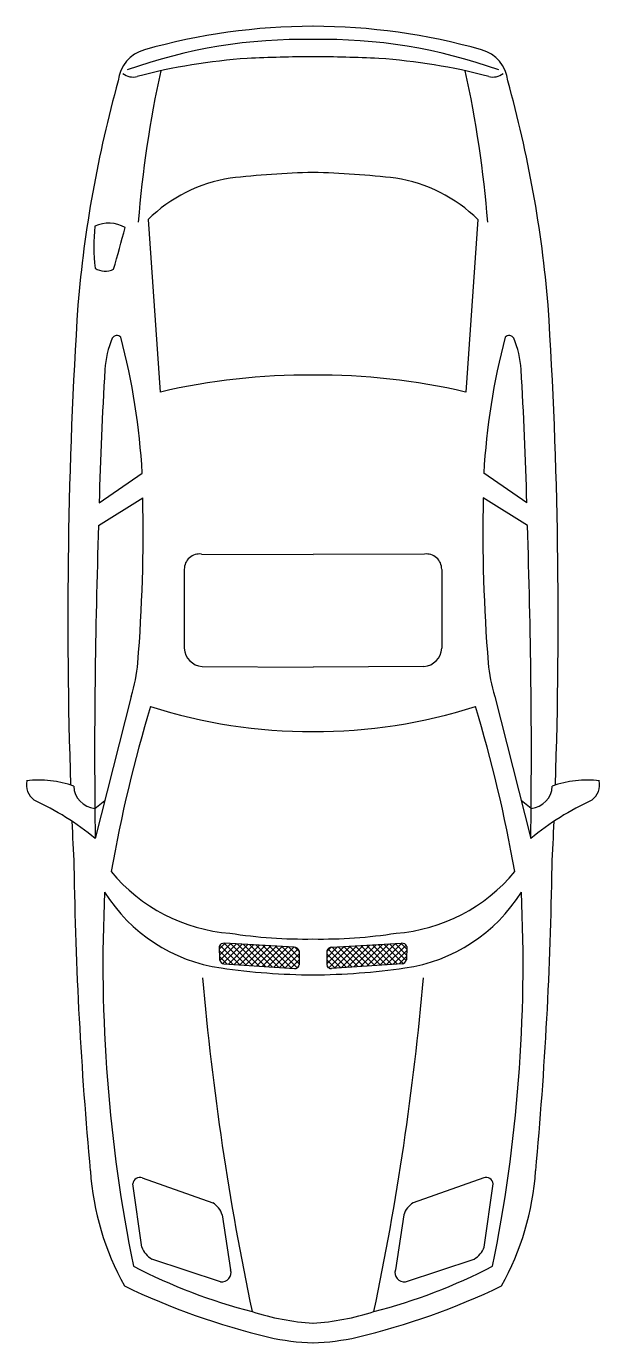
# Model space of a CAD drawing. Header units: metres. Extents: x 23.41 to 25.31, y 16.26 to 20.63.
import ezdxf

# ---------------------------------------------------------------- set-up
doc = ezdxf.new("R2010")
doc.units = ezdxf.units.M

msp = doc.modelspace()

# ---------------------------------------------------------------- linework, layer by layer
at = {"color": 0}
for p, q in [((23.8137, 19.9851), (23.8545, 19.4137)), ((24.9084, 19.9851), (24.8676, 19.4137)), ((23.6515, 19.046), (23.7944, 19.1448)), ((25.0706, 19.046), (24.9277, 19.1448)), ((23.6498, 18.971), (23.7962, 19.0634)), ((25.0723, 18.971), (24.9259, 19.0634)), ((23.9914, 18.8764), (24.3611, 18.875)), ((24.7307, 18.8764), (24.3611, 18.875)), ((23.9339, 18.8259), (23.9339, 18.5645)), ((24.7882, 18.8259), (24.7882, 18.5645)), ((23.9932, 18.5035), (24.3611, 18.5021)), ((24.7289, 18.5035), (24.3611, 18.5021)), ((23.7578, 18.4048), (23.6384, 17.9335)), ((24.9643, 18.4048), (25.0837, 17.9335)), ((24.0498, 17.567), (24.0692, 17.5864)), ((24.0504, 17.5475), (24.0882, 17.5853)), ((24.0518, 17.5288), (24.1071, 17.5842)), ((24.1393, 17.5137), (24.0664, 17.5865)), ((24.2989, 17.5733), (24.067, 17.5865)), ((24.1608, 17.5123), (24.0877, 17.5853)), ((24.4232, 17.5733), (24.6551, 17.5865)), ((24.5613, 17.5123), (24.6344, 17.5853)), ((24.5828, 17.5137), (24.6556, 17.5865)), ((24.6703, 17.5288), (24.615, 17.5842)), ((24.6717, 17.5475), (24.6339, 17.5853)), ((24.6723, 17.567), (24.6529, 17.5864)), ((24.0496, 17.5758), (24.0508, 17.5318)), ((24.0964, 17.5164), (24.05, 17.5629)), ((24.0749, 17.5178), (24.0505, 17.5422)), ((24.1179, 17.5151), (24.0523, 17.5806)), ((24.0622, 17.5192), (24.1261, 17.5831)), ((24.0806, 17.5175), (24.1451, 17.582)), ((24.0994, 17.5163), (24.1641, 17.581)), ((24.1823, 17.5109), (24.109, 17.5841)), ((24.1183, 17.515), (24.1831, 17.5799)), ((24.2037, 17.5095), (24.1303, 17.5829)), ((24.1371, 17.5138), (24.2021, 17.5788)), ((24.2252, 17.5081), (24.1516, 17.5817)), ((24.156, 17.5126), (24.2211, 17.5777)), ((24.2467, 17.5067), (24.1729, 17.5805)), ((24.1748, 17.5113), (24.2401, 17.5766)), ((24.1936, 17.5101), (24.2591, 17.5755)), ((24.2681, 17.5053), (24.1942, 17.5792)), ((24.2125, 17.5089), (24.2781, 17.5745)), ((24.2896, 17.5039), (24.2155, 17.578)), ((24.2313, 17.5077), (24.2971, 17.5734)), ((24.3087, 17.5049), (24.2367, 17.5768)), ((24.2502, 17.5064), (24.3113, 17.5675)), ((24.3151, 17.5186), (24.258, 17.5756)), ((24.269, 17.5052), (24.3151, 17.5512)), ((24.3151, 17.5386), (24.2793, 17.5744)), ((24.3151, 17.5587), (24.3007, 17.5731)), ((24.3151, 17.5612), (24.3151, 17.5153)), ((24.407, 17.5186), (24.4641, 17.5756)), ((24.407, 17.5386), (24.4428, 17.5744)), ((24.407, 17.5587), (24.4214, 17.5731)), ((24.407, 17.5612), (24.407, 17.5153)), ((24.4531, 17.5052), (24.407, 17.5512)), ((24.4719, 17.5064), (24.4108, 17.5675)), ((24.4134, 17.5049), (24.4854, 17.5768)), ((24.4908, 17.5077), (24.425, 17.5734)), ((24.4325, 17.5039), (24.5067, 17.578)), ((24.5096, 17.5089), (24.444, 17.5745)), ((24.454, 17.5053), (24.5279, 17.5792)), ((24.5285, 17.5101), (24.463, 17.5755)), ((24.4754, 17.5067), (24.5492, 17.5805)), ((24.5473, 17.5113), (24.482, 17.5766)), ((24.4969, 17.5081), (24.5705, 17.5817)), ((24.5661, 17.5126), (24.501, 17.5777)), ((24.5184, 17.5095), (24.5918, 17.5829)), ((24.585, 17.5138), (24.52, 17.5788)), ((24.6038, 17.515), (24.539, 17.5799)), ((24.5398, 17.5109), (24.6131, 17.5841)), ((24.6227, 17.5163), (24.558, 17.581)), ((24.6415, 17.5175), (24.577, 17.582)), ((24.6599, 17.5192), (24.596, 17.5831)), ((24.6043, 17.5151), (24.6698, 17.5806)), ((24.6257, 17.5164), (24.6722, 17.5629)), ((24.6472, 17.5178), (24.6716, 17.5422)), ((24.6725, 17.5758), (24.6713, 17.5318)), ((24.0655, 17.5185), (24.2992, 17.5032)), ((24.2879, 17.504), (24.3151, 17.5312)), ((24.3092, 17.5052), (24.3129, 17.5089)), ((24.4342, 17.504), (24.407, 17.5312)), ((24.4129, 17.5052), (24.4092, 17.5089)), ((24.6566, 17.5185), (24.4229, 17.5032)), ((23.7946, 16.8088), (24.0282, 16.7257)), ((24.9275, 16.8088), (24.6939, 16.7257)), ((23.7926, 16.5793), (23.7629, 16.7891)), ((24.9295, 16.5793), (24.9592, 16.7891)), ((24.0599, 16.6861), (24.0876, 16.5041)), ((24.6622, 16.6861), (24.6345, 16.5041)), ((24.054, 16.4645), (23.8263, 16.5397)), ((24.6681, 16.4645), (24.8958, 16.5397))]:
    msp.add_line(p, q, dxfattribs=at)
for p, q in [((23.6373, 18.0333), (23.6704, 18.06)), ((25.0848, 18.0333), (25.0517, 18.06))]:
    msp.add_line(p, q)
for centre, radius, start, end in [((24.3637, 18.5605), 2.0654, 90.0732, 105.7828), ((24.3584, 18.5605), 2.0654, 74.2172, 89.9268), ((24.3263, 18.8577), 1.7246, 88.8447, 109.7082), ((24.3958, 18.8577), 1.7246, 70.2918, 91.1553), ((23.8338, 20.4326), 0.1197, 105.4206, 174.071), ((24.2809, 18.5276), 1.9966, 93.9649, 104.5854), ((24.417, 14.3747), 6.1508, 90.52078, 92.55454), ((24.3051, 14.3747), 6.1508, 87.44546, 89.47922), ((24.4412, 18.5276), 1.9966, 75.4146, 86.0351), ((24.8883, 20.4326), 0.1197, 5.929, 74.5794), ((23.7635, 20.5111), 0.0533, 231.5581, 285.8337), ((27.3942, 19.6944), 3.6239, 167.5039, 175.5347), ((21.3279, 19.6944), 3.6239, 4.4653, 12.4961), ((24.9586, 20.5111), 0.0533, 254.1663, 308.4419), ((27.6051, 19.361), 4.0386, 164.4318, 175.1698), ((21.117, 19.361), 4.0386, 4.8302, 15.5682), ((24.1626, 19.6321), 0.4963, 98.8138, 134.6519), ((24.4555, 16.8103), 3.3327, 91.624, 96.3565), ((24.2666, 16.8103), 3.3327, 83.6435, 88.376), ((24.5595, 19.6321), 0.4963, 45.3481, 81.1862), ((24.2059, 19.8968), 0.5723, 173.3034, 187.295), ((23.6828, 19.8629), 0.1104, 60.2848, 114.2655), ((19.8162, 20.9668), 4.0488, 343.5556, 345.5843), ((23.672, 19.8769), 0.0627, 237.371, 296.0041), ((39.8881, 18.6596), 16.3405, 176.34559, 181.92438), ((8.834, 18.6596), 16.3405, 358.07562, 3.65441), ((23.9629, 19.4755), 0.2923, 156.4634, 177.5341), ((23.7106, 19.5819), 0.0188, 46.7239, 146.706), ((21.4969, 19.0145), 2.3012, 3.2451, 14.6255), ((27.2252, 19.0145), 2.3012, 165.3745, 176.7549), ((25.0115, 19.5819), 0.0188, 33.294, 133.2761), ((24.7592, 19.4755), 0.2923, 2.4659, 23.5366), ((36.0775, 18.7241), 12.4302, 176.47626, 178.51604), ((24.3443, 17.3085), 2.1614, 89.5547, 103.0957), ((24.3778, 17.3085), 2.1614, 76.9043, 90.4453), ((12.6446, 18.7241), 12.4302, 1.48396, 3.52374), ((18.4709, 18.9498), 5.3266, 355.3314, 1.2215), ((30.2512, 18.9498), 5.3266, 178.7785, 184.6686), ((44.8597, 18.2193), 21.2232, 177.97009, 180.77144), ((3.8624, 18.2193), 21.2232, 359.22856, 2.02991), ((23.9849, 18.8259), 0.051, 82.6286, 179.9581), ((24.7372, 18.8259), 0.051, 0.0419, 97.3714), ((23.9992, 18.5687), 0.0655, 183.6864, 264.6837), ((24.7229, 18.5687), 0.0655, 275.3163, 356.3136), ((23.3335, 18.5464), 0.4473, 341.5438, 356.1353), ((25.3886, 18.5464), 0.4473, 183.8647, 198.4562), ((28.3386, 17.0034), 4.7191, 163.1466, 169.9848), ((24.3512, 20.0128), 1.7244, 252.1351, 270.3263), ((24.3709, 20.0128), 1.7244, 269.6737, 287.8649), ((20.3835, 17.0034), 4.7191, 10.0152, 16.8534), ((23.4748, 18.1127), 0.0649, 168.9216, 233.0102), ((23.4505, 17.7778), 0.3496, 70.5093, 96.4863), ((25.2716, 17.7778), 0.3496, 83.5137, 109.4907), ((25.2473, 18.1127), 0.0649, 306.9898, 11.0784), ((23.645, 18.1108), 0.0779, 182.5258, 264.2998), ((25.0771, 18.1108), 0.0779, 275.7002, 357.4742), ((23.0529, 17.2263), 0.9181, 50.3797, 65.3593), ((25.6692, 17.2263), 0.9181, 114.6407, 129.6203), ((39.8881, 18.6596), 16.3405, 182.34553, 182.86549), ((8.834, 18.6596), 16.3405, 357.13451, 357.65447), ((36.5022, 18.0301), 12.9356, 180.83004, 185.31602), ((24.1301, 18.1878), 0.5699, 219.663, 265.5228), ((24.592, 18.1878), 0.5699, 274.4772, 320.337), ((12.2199, 18.0301), 12.9356, 354.68398, 359.16996), ((28.6713, 17.5175), 5.0072, 177.2683, 191.5415), ((24.131, 18.0424), 0.5428, 211.8266, 262.0505), ((24.5911, 18.0424), 0.5428, 277.9495, 328.1734), ((20.0508, 17.5175), 5.0072, 348.4585, 2.7317), ((24.065, 17.5703), 0.0163, 82.8656, 160.1488), ((24.3327, 19.1911), 1.5906, 261.0652, 271.0213), ((24.3894, 19.1911), 1.5906, 268.9787, 278.9348), ((24.6571, 17.5703), 0.0163, 19.8512, 97.1344), ((24.298, 17.5553), 0.0181, 19.3819, 87.0708), ((24.4241, 17.5553), 0.0181, 92.9292, 160.6181), ((24.0678, 17.5357), 0.0174, 193.0243, 262.7123), ((24.3729, 19.6648), 2.1831, 261.6526, 269.6899), ((24.3018, 17.5163), 0.0133, 258.7335, 356.0483), ((24.3492, 19.6648), 2.1831, 270.3101, 278.3474), ((24.4203, 17.5163), 0.0133, 183.9517, 281.2665), ((24.6544, 17.5357), 0.0174, 277.2877, 346.9757), ((33.3311, 18.2933), 9.3726, 185.02613, 191.86938), ((15.391, 18.2933), 9.3726, 348.13062, 354.97387), ((24.5284, 16.8936), 0.9082, 183.9103, 209.1921), ((23.7869, 16.786), 0.0242, 71.3566, 172.6265), ((24.9352, 16.786), 0.0242, 7.3735, 108.6434), ((24.1937, 16.8936), 0.9082, 330.8079, 356.0897), ((23.9943, 16.6661), 0.0686, 16.9915, 60.358), ((24.7278, 16.6661), 0.0686, 119.642, 163.0085), ((23.8658, 16.6074), 0.0784, 201.0236, 239.7353), ((24.8563, 16.6074), 0.0784, 300.2647, 338.9764), ((24.629, 18.1882), 1.8823, 242.6897, 255.5377), ((24.0588, 16.4945), 0.0304, 260.838, 18.4026), ((24.0931, 18.1882), 1.8823, 284.4623, 297.3103), ((24.6633, 16.4945), 0.0304, 161.5974, 279.162), ((24.7572, 18.5694), 2.3522, 244.2568, 256.6533), ((23.9649, 18.5694), 2.3522, 283.3467, 295.7432), ((24.4137, 17.1551), 0.8296, 252.115, 266.3625), ((24.3084, 17.1551), 0.8296, 273.6375, 287.885), ((24.3748, 16.9767), 0.7143, 257.0114, 268.8992), ((24.3473, 16.9767), 0.7143, 271.1008, 282.9886)]:
    msp.add_arc(centre, radius, start, end, dxfattribs=at)

doc.saveas('drawing.dxf')
